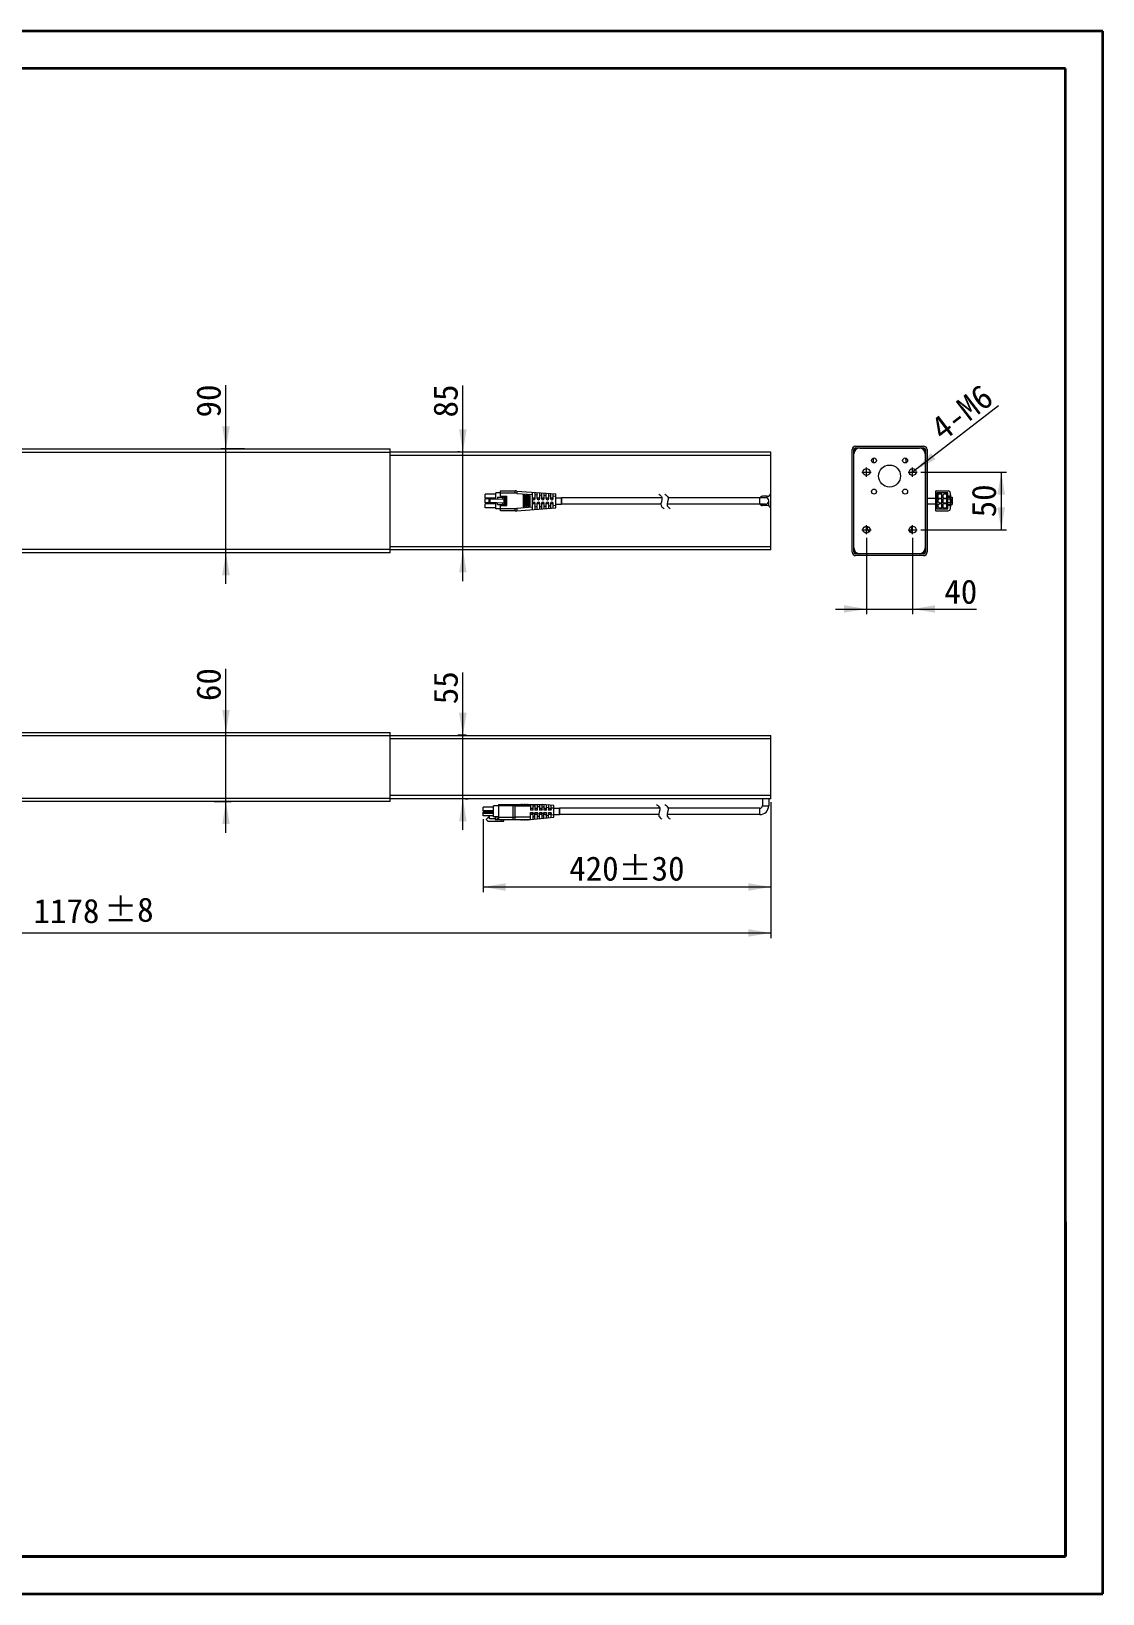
# Model space of a CAD drawing. Header units: millimetres. Extents: x 0 to 1916, y 0 to 1355.
# Drawn here: x 988 to 1916, y 0 to 1355 of the extents above; entities that cross this region are included whole.
import ezdxf

# ---------------------------------------------------------------- set-up
doc = ezdxf.new("R2010")
doc.units = ezdxf.units.MM
doc.linetypes.add('EB_DASHDOT', pattern=[39, 30, -3, 3, -3])
for name, color, linetype, lineweight in [('0002_1_1_DXF_CONTINUOUS_LINE', 7, 'Continuous', 18), ('3A_1_1_DXF_CONTINUOUS_LINE', 7, 'Continuous', 18), ('CAXA0', 7, 'Continuous', 70), ('CAXA3', 7, 'Continuous', 18), ('D7-SOLIDER-BDXF_CONTINUOUS_LINE', 7, 'Continuous', 18), ('HK-1_1_1_DXF_CONTINUOUS_LINE', 7, 'Continuous', 18), ('PRT0002_1_1_DXF_CONTINUOUS_LINE', 7, 'Continuous', 18), ('PRT0003_1_1_DXF_CONTINUOUS_LINE', 7, 'Continuous', 18), ('PRTDINBAN_1_DXF_CONTINUOUS_LINE', 7, 'Continuous', 18), ('PRTDINBAN__1DXF_CONTINUOUS_LINE', 7, 'Continuous', 18), ('XIANLUBAN080DXF_CONTINUOUS_LINE', 7, 'Continuous', 18), ('ZHICHA_1_1_DXF_CONTINUOUS_LINE', 7, 'Continuous', 18), ('中心线层', 1, 'EB_DASHDOT', 0), ('尺寸线层', 3, 'Continuous', 18), ('輪廓線', 7, 'Continuous', 20)]:
    doc.layers.add(name, color=color, linetype=linetype, lineweight=lineweight)
doc.styles.add('CHINA', font='')
doc.styles.get('CHINA').set_extended_font_data('宋体')
doc.dimstyles.new('ISO-25', dxfattribs={"dimscale": 1.5, "dimtxt": 14, "dimasz": 13, "dimexe": 3, "dimexo": 2, "dimgap": 3, "dimtad": 1, "dimdec": 1, "dimdsep": 46, "dimtxsty": 'CHINA', "dimcen": 2.5, "dimdle": 26, "dimclrd": 3, "dimclre": 3, "dimclrt": 3, "dimadec": 0, "dimazin": 0, "dimtfac": 1, "dimtmove": 0, "dimatfit": 3, "dimfxl": 0, "dimarcsym": 0})

# ---------------------------------------------------------------- blocks, each defined once
blk = doc.blocks.new('*X4')
at = {"layer": '尺寸线层', "linetype": 'Continuous'}
for points in [[(1379.2, 612.9), (1398.7, 616.1), (1398.7, 609.6)], [(1628.5, 612.9), (1609, 616.1), (1609, 609.6)]]:
    blk.add_hatch(color=3, dxfattribs=at).paths.add_polyline_path(points, flags=0)
at = {"layer": '尺寸线层', "color": 3, "linetype": 'Continuous'}
for p, q in [((1628.5, 686.4), (1628.5, 608.4)), ((1379.2, 671.6), (1379.2, 608.4)), ((1379.2, 612.9), (1628.5, 612.9))]:
    blk.add_line(p, q, dxfattribs=at)
at = {"layer": '尺寸线层', "color": 3, "insert": (1503.8, 628.7), "char_height": 21, "width": 205.073, "attachment_point": 5, "style": 'CHINA'}
blk.add_mtext('420%%P30', dxfattribs=at)
blk = doc.blocks.new('*X6')
at = {"layer": '尺寸线层', "color": 3, "char_height": 21, "attachment_point": 1, "style": 'CHINA'}
for s, insert, width in [('1178', (989.5, 602.6), 399.821), ('%%P8', (1050.8, 603.7), 180.201)]:
    blk.add_mtext(s, dxfattribs=dict(at, insert=insert, width=width))
blk = doc.blocks.new('*X5')
at = {"layer": '尺寸线层', "linetype": 'Continuous'}
for points in [[(450.5, 573), (470, 576.3), (470, 569.8)], [(1628.5, 573), (1609, 576.3), (1609, 569.8)]]:
    blk.add_hatch(color=3, dxfattribs=at).paths.add_polyline_path(points, flags=0)
at = {"layer": '尺寸线层', "color": 3, "linetype": 'Continuous'}
for p, q in [((450.5, 681.4), (450.5, 568.5)), ((1628.5, 686.4), (1628.5, 568.5)), ((450.5, 573), (1628.5, 573))]:
    blk.add_line(p, q, dxfattribs=at)
at = {"layer": '尺寸线层', "color": 3}
blk.add_blockref('*X6', (0, 0), dxfattribs=at)
blk = doc.blocks.new('*X9')
at = {"layer": '尺寸线层', "linetype": 'Continuous'}
for points in [[(1156.3, 746.9), (1153.1, 766.4), (1159.6, 766.4)], [(1156.3, 686.9), (1153.1, 667.4), (1159.6, 667.4)]]:
    blk.add_hatch(color=3, dxfattribs=at).paths.add_polyline_path(points, flags=0)
at = {"layer": '尺寸线层', "color": 3, "linetype": 'Continuous'}
for p, q in [((1156.3, 659.9), (1156.3, 802)), ((1156.6, 746.9), (1160.8, 746.9)), ((1146, 686.9), (1160.8, 686.9))]:
    blk.add_line(p, q, dxfattribs=at)
at = {"layer": '尺寸线层', "color": 3, "insert": (1141.4, 788.4), "char_height": 21, "width": 54.201, "attachment_point": 5, "rotation": 90, "style": 'CHINA'}
blk.add_mtext('60', dxfattribs=at)
blk = doc.blocks.new('*X10')
at = {"layer": '尺寸线层', "linetype": 'Continuous'}
for points in [[(1361.7, 744.4), (1358.4, 763.9), (1364.9, 763.9)], [(1361.7, 689.4), (1358.4, 669.9), (1364.9, 669.9)]]:
    blk.add_hatch(color=3, dxfattribs=at).paths.add_polyline_path(points, flags=0)
at = {"layer": '尺寸线层', "color": 3, "linetype": 'Continuous'}
for p, q in [((1361.7, 662.4), (1361.7, 798.8)), ((1364.6, 744.4), (1357.2, 744.4)), ((1363.6, 689.4), (1366.2, 689.4))]:
    blk.add_line(p, q, dxfattribs=at)
at = {"layer": '尺寸线层', "color": 3, "insert": (1346.9, 785.6), "char_height": 21, "width": 52.793, "attachment_point": 5, "rotation": 90, "style": 'CHINA'}
blk.add_mtext('55', dxfattribs=at)
blk = doc.blocks.new('*X12')
at = {"layer": '尺寸线层', "linetype": 'Continuous'}
for points in [[(1156.3, 992.7), (1153.1, 1012.2), (1159.6, 1012.2)], [(1156.3, 902.7), (1153.1, 883.2), (1159.6, 883.2)]]:
    blk.add_hatch(color=3, dxfattribs=at).paths.add_polyline_path(points, flags=0)
at = {"layer": '尺寸线层', "color": 3, "linetype": 'Continuous'}
for p, q in [((1156.3, 875.7), (1156.3, 1047.9)), ((1172.3, 992.7), (1151.8, 992.7)), ((1180.5, 902.7), (1151.8, 902.7))]:
    blk.add_line(p, q, dxfattribs=at)
at = {"layer": '尺寸线层', "color": 3, "insert": (1141.4, 1034.3), "char_height": 21, "width": 54.436, "attachment_point": 5, "rotation": 90, "style": 'CHINA'}
blk.add_mtext('90', dxfattribs=at)
blk = doc.blocks.new('*X13')
at = {"layer": '尺寸线层', "linetype": 'Continuous'}
for points in [[(1361.7, 990.2), (1358.4, 1009.7), (1364.9, 1009.7)], [(1361.7, 905.2), (1358.4, 885.7), (1364.9, 885.7)]]:
    blk.add_hatch(color=3, dxfattribs=at).paths.add_polyline_path(points, flags=0)
at = {"layer": '尺寸线层', "color": 3, "linetype": 'Continuous'}
for p, q in [((1361.7, 878.2), (1361.7, 1047.7)), ((1358.8, 990.2), (1357.2, 990.2)), ((1380.9, 905.2), (1357.2, 905.2))]:
    blk.add_line(p, q, dxfattribs=at)
at = {"layer": '尺寸线层', "color": 3, "insert": (1346.8, 1034.3), "char_height": 21, "width": 53.732, "attachment_point": 5, "rotation": 90, "style": 'CHINA'}
blk.add_mtext('85', dxfattribs=at)
blk = doc.blocks.new('*X17')
at = {"layer": '尺寸线层', "linetype": 'Continuous'}
for points in [[(1828.3, 972.7), (1831.5, 953.2), (1825, 953.2)], [(1828.3, 922.7), (1831.5, 942.2), (1825, 942.2)]]:
    blk.add_hatch(color=3, dxfattribs=at).paths.add_polyline_path(points, flags=0)
at = {"layer": '尺寸线层', "color": 3, "linetype": 'Continuous'}
for p, q in [((1758.5, 972.7), (1832.8, 972.7)), ((1828.3, 972.7), (1828.3, 922.7)), ((1758.5, 922.7), (1832.8, 922.7))]:
    blk.add_line(p, q, dxfattribs=at)
at = {"layer": '尺寸线层', "color": 3, "insert": (1813.4, 947.7), "char_height": 21, "width": 53.497, "attachment_point": 5, "rotation": 90, "style": 'CHINA'}
blk.add_mtext('50', dxfattribs=at)
blk = doc.blocks.new('*X18')
at = {"layer": '尺寸线层', "linetype": 'Continuous'}
for points in [[(1711.5, 853.9), (1692, 857.2), (1692, 850.7)], [(1751.5, 853.9), (1771, 857.2), (1771, 850.7)]]:
    blk.add_hatch(color=3, dxfattribs=at).paths.add_polyline_path(points, flags=0)
at = {"layer": '尺寸线层', "color": 3, "linetype": 'Continuous'}
for p, q in [((1711.5, 915.7), (1711.5, 849.4)), ((1751.5, 915.7), (1751.5, 849.4)), ((1684.5, 853.9), (1806.9, 853.9))]:
    blk.add_line(p, q, dxfattribs=at)
at = {"layer": '尺寸线层', "color": 3, "insert": (1793.2, 868.8), "char_height": 21, "width": 54.905, "attachment_point": 5, "style": 'CHINA'}
blk.add_mtext('40', dxfattribs=at)
blk = doc.blocks.new('*X19')
at = {"layer": '尺寸线层', "linetype": 'Continuous'}
blk.add_hatch(color=3, dxfattribs=at).paths.add_polyline_path([(1753.9, 974.5), (1771.3, 983.8), (1767.3, 989)], flags=0)
at = {"layer": '尺寸线层', "color": 3, "linetype": 'Continuous'}
blk.add_line((1826, 1030), (1751.5, 972.7), dxfattribs=at)
at = {"layer": '尺寸线层', "color": 3, "linetype": 'Continuous', "insert": (1794.1, 1024.3), "char_height": 21, "width": 114.972, "attachment_point": 5, "rotation": 37.5864, "style": 'CHINA'}
blk.add_mtext('4-M6', dxfattribs=at)

msp = doc.modelspace()

# ---------------------------------------------------------------- linework, layer by layer
at = {"layer": '0002_1_1_DXF_CONTINUOUS_LINE', "color": 7, "linetype": 'Continuous'}
for p, q in [((1717.23, 983.17), (1717.23, 980.7)), ((1745.73, 980.7), (1745.73, 983.17)), ((1620.46, 950.42), (1620.46, 951.49)), ((1620.46, 943.85), (1620.46, 944.92))]:
    msp.add_line(p, q, dxfattribs=at)
for centre, start, end in [((1722.23, 983.17), 160.93263, 180), ((1740.73, 983.17), 0, 19.06761)]:
    msp.add_arc(centre, 5, start, end, dxfattribs=at)
at = {"layer": '3A_1_1_DXF_CONTINUOUS_LINE', "color": 7, "linetype": 'Continuous'}
for p, q in [((1698.98, 903.17), (1698.98, 992.17)), ((1700.48, 903.17), (1700.48, 992.17)), ((1701.98, 995.17), (1760.98, 995.17)), ((1701.98, 993.67), (1760.98, 993.67)), ((1762.48, 992.17), (1762.48, 903.17)), ((1763.98, 992.17), (1763.98, 903.17)), ((1760.98, 901.67), (1701.98, 901.67)), ((1760.98, 900.17), (1701.98, 900.17))]:
    msp.add_line(p, q, dxfattribs=at)
for centre, radius, start, end in [((1701.98, 992.17), 3, 90, 180), ((1701.98, 992.17), 1.5, 90, 180), ((1760.98, 992.17), 3, 0, 90), ((1760.98, 992.17), 1.5, 0, 90), ((1701.98, 903.17), 3, 180, 270), ((1701.98, 903.17), 1.5, 180, 270), ((1760.98, 903.17), 3, 270, 360), ((1760.98, 903.17), 1.5, 270, 360)]:
    msp.add_arc(centre, radius, start, end, dxfattribs=at)
at = {"layer": 'CAXA0', "linetype": 'Continuous', "lineweight": 35}
for p, q in [((1883.98, 1322.65), (161.3, 1322.65)), ((1883.98, 32.26), (1883.98, 1322.65)), ((1883.98, 322.6), (1883.98, 32.26)), ((32.26, 32.26), (1883.98, 32.26)), ((1883.98, 32.26), (722.62, 32.26))]:
    msp.add_line(p, q, dxfattribs=at)
at = {"layer": 'CAXA3', "linetype": 'Continuous', "lineweight": 35}
for p, q in [((1916.23, 1354.91), (0, 1354.91)), ((1916.23, 0), (1916.23, 1354.91)), ((0, 0), (1916.23, 0))]:
    msp.add_line(p, q, dxfattribs=at)
at = {"layer": 'D7-SOLIDER-BDXF_CONTINUOUS_LINE', "color": 7, "linetype": 'Continuous'}
for p, q in [((1729.48, 993.52), (1729.48, 993.67)), ((1733.48, 993.52), (1733.48, 993.67)), ((1700.63, 970.67), (1700.48, 970.67)), ((1700.63, 966.67), (1700.48, 966.67)), ((1762.33, 970.67), (1762.48, 970.67)), ((1762.33, 966.67), (1762.48, 966.67)), ((1700.63, 928.67), (1700.48, 928.67)), ((1700.63, 924.67), (1700.48, 924.67)), ((1762.33, 928.67), (1762.48, 928.67)), ((1762.33, 924.67), (1762.48, 924.67)), ((1729.48, 901.82), (1729.48, 901.67)), ((1733.48, 901.82), (1733.48, 901.67))]:
    msp.add_line(p, q, dxfattribs=at)
for centre, major_axis, start_param, end_param in [((1731.48, 994.59), (2, 0), 4.1794103, 5.2464623), ((1699.57, 968.67), (0, 2), 4.1794103, 5.2464623), ((1763.4, 968.67), (0, 2), 1.0378177, 2.1048696), ((1699.57, 926.67), (0, 2), 4.1794103, 5.2464623), ((1763.4, 926.67), (0, 2), 1.0378177, 2.1048696), ((1731.48, 900.75), (2, 0), 1.0378177, 2.1048696)]:
    msp.add_ellipse(centre, major_axis=major_axis, ratio=0.5333333, start_param=start_param, end_param=end_param, dxfattribs=at)
at = {"layer": 'HK-1_1_1_DXF_CONTINUOUS_LINE', "color": 7, "linetype": 'Continuous'}
for p, q in [((1700.48, 989.67), (1700.77, 989.67)), ((1704.48, 993.67), (1704.48, 993.38)), ((1710.63, 993.52), (1710.63, 993.67)), ((1712.63, 993.67), (1713.53, 993.52)), ((1749.44, 993.52), (1750.34, 993.67)), ((1752.34, 993.67), (1752.34, 993.52)), ((1758.48, 993.67), (1758.48, 993.38)), ((1762.48, 989.67), (1762.2, 989.67)), ((1700.48, 983.53), (1700.63, 983.53)), ((1700.63, 980.63), (1700.48, 981.53)), ((1762.33, 983.53), (1762.48, 983.53)), ((1762.48, 981.53), (1762.33, 980.63)), ((1700.48, 913.81), (1700.63, 914.71)), ((1700.63, 911.81), (1700.48, 911.81)), ((1762.33, 914.71), (1762.48, 913.81)), ((1762.48, 911.81), (1762.33, 911.81)), ((1700.48, 905.67), (1700.77, 905.67)), ((1704.48, 901.67), (1704.48, 901.95)), ((1710.63, 901.67), (1710.63, 901.82)), ((1713.53, 901.82), (1712.63, 901.67)), ((1750.34, 901.67), (1749.44, 901.82)), ((1752.34, 901.82), (1752.34, 901.67)), ((1758.48, 901.67), (1758.48, 901.95)), ((1762.48, 905.67), (1762.2, 905.67))]:
    msp.add_line(p, q, dxfattribs=at)
for centre, radius, start, end in [((1704.48, 989.67), 4, 90, 180), ((1704.48, 989.67), 3.5, 107.57796, 162.42204), ((1758.48, 989.67), 4, 360, 90), ((1758.48, 989.67), 3.5, 17.57796, 72.42204), ((1704.48, 905.67), 4, 180, 270), ((1704.48, 905.67), 3.5, 197.57796, 252.42204), ((1758.48, 905.67), 4, 270, 0), ((1758.48, 905.67), 3.5, 287.57796, 342.42204)]:
    msp.add_arc(centre, radius, start, end, dxfattribs=at)
at = {"layer": 'PRT0002_1_1_DXF_CONTINUOUS_LINE', "color": 7, "linetype": 'Continuous'}
for p, q in [((953.46, 992.67), (1298.53, 992.67)), ((1298.53, 989.67), (953.46, 989.67)), ((1298.53, 943.06), (1298.53, 992.67)), ((1298.53, 902.67), (1298.53, 944.92)), ((953.46, 905.67), (1298.53, 905.67)), ((1298.53, 902.67), (953.46, 902.67)), ((953.46, 746.86), (1298.53, 746.86)), ((1298.53, 686.86), (1298.53, 746.86)), ((1298.53, 743.86), (953.46, 743.86)), ((953.46, 689.86), (1298.53, 689.86)), ((1298.53, 686.86), (953.46, 686.86))]:
    msp.add_line(p, q, dxfattribs=at)
at = {"layer": 'PRT0003_1_1_DXF_CONTINUOUS_LINE', "color": 7, "linetype": 'Continuous'}
for p, q in [((1298.53, 990.17), (1628.46, 990.17)), ((1628.46, 905.17), (1628.46, 990.17)), ((1628.46, 987.17), (1298.53, 987.17)), ((1625.46, 951.67), (1621.46, 951.67)), ((1625.46, 943.67), (1621.46, 943.67)), ((1298.53, 908.17), (1628.46, 908.17)), ((1628.46, 905.17), (1298.53, 905.17)), ((1298.53, 744.36), (1628.46, 744.36)), ((1628.46, 741.36), (1298.53, 741.36)), ((1628.46, 689.36), (1628.46, 744.36)), ((1298.53, 692.36), (1628.46, 692.36)), ((1628.46, 689.36), (1298.53, 689.36))]:
    msp.add_line(p, q, dxfattribs=at)
for centre, start, end in [((1621.46, 948.67), 90, 144.93236), ((1625.46, 954.67), 270, 0), ((1621.46, 946.67), 216.03027, 270), ((1625.46, 940.67), 0, 90)]:
    msp.add_arc(centre, 3, start, end, dxfattribs=at)
at = {"layer": 'PRTDINBAN_1_DXF_CONTINUOUS_LINE', "color": 7, "linetype": 'Continuous'}
msp.add_line((1625.46, 949.96), (1625.46, 951.67), dxfattribs=at)
at = {"layer": 'PRTDINBAN__1DXF_CONTINUOUS_LINE', "color": 7, "linetype": 'Continuous'}
for p, q in [((1705.63, 993.52), (1757.33, 993.52)), ((1700.63, 906.82), (1700.63, 988.52)), ((1762.33, 988.52), (1762.33, 906.82)), ((1757.33, 901.82), (1705.63, 901.82))]:
    msp.add_line(p, q, dxfattribs=at)
for centre, radius in [((1711.48, 972.67), 3), ((1717.98, 982.71), 2.15), ((1731.48, 969.21), 9.5), ((1744.98, 982.71), 2.15), ((1751.48, 972.67), 3), ((1717.98, 955.71), 2.15), ((1744.98, 955.71), 2.15), ((1711.48, 922.67), 3), ((1751.48, 922.67), 3)]:
    msp.add_circle(centre, radius, dxfattribs=at)
for centre, start, end in [((1705.63, 988.52), 90, 180), ((1757.33, 988.52), 0, 90), ((1705.63, 906.82), 180, 270), ((1757.33, 906.82), 270, 0)]:
    msp.add_arc(centre, 5, start, end, dxfattribs=at)
at = {"layer": 'XIANLUBAN080DXF_CONTINUOUS_LINE', "color": 7, "linetype": 'Continuous'}
for p, q in [((1447.28, 950.42), (1447.28, 944.92)), ((1534.19, 950.42), (1447.28, 950.42)), ((1623.96, 950.42), (1539.51, 950.42)), ((1618.96, 944.92), (1618.96, 950.42)), ((1533.34, 944.92), (1447.28, 944.92)), ((1623.96, 944.92), (1538.66, 944.92)), ((1621.21, 943.69), (1621.21, 944.92)), ((1626.71, 943.39), (1626.71, 947.67)), ((1532.35, 681.11), (1445.43, 681.11)), ((1445.43, 681.1), (1445.43, 675.61)), ((1618.96, 681.11), (1539.52, 681.11)), ((1618.96, 675.61), (1618.96, 681.11)), ((1621.21, 689.36), (1621.21, 683.36)), ((1621.21, 683.36), (1626.71, 683.36)), ((1626.71, 689.36), (1626.71, 683.36)), ((1531.46, 675.61), (1445.43, 675.61)), ((1618.96, 675.61), (1538.63, 675.61))]:
    msp.add_line(p, q, dxfattribs=at)
for centre, radius, start, end in [((1623.96, 947.67), 2.75, 270, 90), ((1731.48, 927.17), 19.5, 184.5917, 200.77813), ((1731.48, 927.17), 19.5, 339.23134, 355.40818), ((1618.96, 683.36), 7.75, 270, 360), ((1618.96, 683.36), 2.25, 270, 360)]:
    msp.add_arc(centre, radius, start, end, dxfattribs=at)
at = {"layer": 'ZHICHA_1_1_DXF_CONTINUOUS_LINE', "color": 7, "linetype": 'Continuous'}
for p, q in [((1381.08, 950.17), (1381.08, 953.57)), ((1390.08, 953.57), (1381.08, 953.57)), ((1390.08, 950.17), (1381.08, 950.17)), ((1381.08, 945.97), (1381.08, 949.37)), ((1390.08, 949.37), (1381.08, 949.37)), ((1384.08, 949.17), (1397.33, 949.56)), ((1384.08, 949.17), (1384.08, 946.17)), ((1385.13, 949.2), (1385.13, 946.14)), ((1390.08, 949.35), (1390.08, 954.57)), ((1394.28, 954.57), (1390.08, 954.57)), ((1391.58, 950.77), (1391.58, 949.39)), ((1391.58, 950.77), (1398.98, 950.77)), ((1394.28, 951.67), (1394.28, 956.27)), ((1394.28, 956.27), (1407.05, 956.27)), ((1407.05, 954.27), (1394.28, 954.27)), ((1394.28, 951.67), (1399.78, 951.67)), ((1395.98, 950.77), (1395.98, 949.52)), ((1397.33, 945.77), (1397.33, 949.56)), ((1397.48, 950.77), (1397.48, 944.57)), ((1398.98, 944.57), (1398.98, 950.77)), ((1399.78, 943.67), (1399.78, 951.67)), ((1407.05, 954.27), (1407.05, 956.27)), ((1408.5, 956.22), (1408.36, 954.22)), ((1408.36, 954.22), (1421.98, 953.23)), ((1408.5, 956.22), (1442.28, 953.77)), ((1413.78, 952.83), (1413.78, 942.51)), ((1413.78, 952.83), (1414.38, 952.79)), ((1414.38, 942.55), (1414.38, 952.79)), ((1415.18, 952.73), (1415.18, 942.61)), ((1415.18, 952.73), (1415.78, 952.69)), ((1415.78, 942.65), (1415.78, 952.69)), ((1416.58, 952.63), (1416.58, 942.71)), ((1416.58, 952.63), (1417.18, 952.58)), ((1417.18, 942.75), (1417.18, 952.58)), ((1417.98, 952.53), (1417.98, 942.81)), ((1417.98, 952.53), (1418.58, 952.48)), ((1418.58, 942.86), (1418.58, 952.48)), ((1419.38, 952.42), (1419.38, 942.91)), ((1419.38, 952.42), (1419.98, 952.38)), ((1419.98, 942.96), (1419.98, 952.38)), ((1421.98, 940.1), (1421.98, 955.24)), ((1421.98, 950.23), (1424.38, 950.23)), ((1424.38, 949.92), (1424.38, 955.07)), ((1424.38, 953.07), (1425.88, 952.97)), ((1425.88, 954.96), (1425.88, 949.92)), ((1425.88, 950.23), (1428.28, 950.23)), ((1428.28, 949.92), (1428.28, 954.78)), ((1428.28, 952.79), (1429.78, 952.68)), ((1429.78, 954.67), (1429.78, 949.92)), ((1429.78, 950.23), (1432.18, 950.23)), ((1432.18, 949.92), (1432.18, 954.5)), ((1432.18, 952.51), (1433.68, 952.4)), ((1433.68, 954.39), (1433.68, 949.92)), ((1433.68, 950.23), (1436.08, 950.23)), ((1436.08, 949.92), (1436.08, 954.22)), ((1436.08, 952.23), (1437.58, 952.12)), ((1437.58, 954.11), (1437.58, 949.92)), ((1437.58, 950.23), (1439.98, 950.23)), ((1439.98, 949.92), (1439.98, 953.94)), ((1439.98, 951.94), (1442.28, 951.78)), ((1442.28, 941.57), (1442.28, 953.77)), ((1442.28, 950.42), (1447.28, 950.42)), ((1447.28, 944.92), (1447.28, 950.42)), ((1763.98, 950.17), (1771.2, 950.17)), ((1771.2, 956), (1771.2, 939.34)), ((1772.2, 956.27), (1782.2, 956.27)), ((1781.95, 954.57), (1772.45, 954.57)), ((1772.45, 954.57), (1772.45, 940.77)), ((1776.8, 953.57), (1773.4, 953.57)), ((1773.4, 953.57), (1773.4, 950.17)), ((1773.4, 950.17), (1776.8, 950.17)), ((1773.4, 948.37), (1774.4, 949.37)), ((1776.8, 949.37), (1774.4, 949.37)), ((1776.8, 950.17), (1776.8, 953.57)), ((1776.8, 945.97), (1776.8, 949.37)), ((1777.6, 952.57), (1778.6, 953.57)), ((1777.6, 952.57), (1777.6, 951.17)), ((1778.6, 950.17), (1777.6, 951.17)), ((1781, 949.37), (1777.6, 949.37)), ((1777.6, 949.37), (1777.6, 945.97)), ((1781, 953.57), (1778.6, 953.57)), ((1778.6, 950.17), (1781, 950.17)), ((1781, 950.17), (1781, 953.57)), ((1781, 945.97), (1781, 949.37)), ((1781.95, 940.77), (1781.95, 954.57)), ((1784.2, 951.67), (1781.95, 951.67)), ((1781.95, 950.77), (1785.7, 950.77)), ((1783.5, 949.25), (1781.95, 949.25)), ((1783.95, 949.17), (1781.95, 949.23)), ((1784.2, 949.39), (1783.5, 949.39)), ((1783.5, 949.39), (1783.5, 949.25)), ((1784.5, 949.17), (1783.95, 949.17)), ((1783.95, 949.17), (1783.95, 946.17)), ((1784.2, 949.39), (1784.2, 954.27)), ((1784.2, 952.83), (1784.4, 952.83)), ((1784.2, 949.52), (1785.55, 949.56)), ((1784.4, 952.83), (1784.4, 950.77)), ((1785.55, 949.2), (1784.5, 949.17)), ((1784.5, 949.17), (1784.5, 946.17)), ((1785.55, 945.77), (1785.55, 949.56)), ((1785.7, 950.77), (1785.7, 944.57)), ((1390.08, 945.97), (1381.08, 945.97)), ((1381.08, 941.77), (1381.08, 945.17)), ((1390.08, 945.17), (1381.08, 945.17)), ((1390.08, 941.77), (1381.08, 941.77)), ((1397.33, 945.77), (1384.08, 946.17)), ((1390.08, 940.77), (1390.08, 945.99)), ((1394.28, 940.77), (1390.08, 940.77)), ((1391.58, 944.57), (1391.58, 945.94)), ((1391.58, 944.57), (1398.98, 944.57)), ((1394.28, 939.07), (1394.28, 943.67)), ((1394.28, 943.67), (1399.78, 943.67)), ((1394.28, 941.07), (1407.05, 941.07)), ((1407.05, 939.07), (1394.28, 939.07)), ((1395.98, 945.81), (1395.98, 944.57)), ((1407.05, 939.07), (1407.05, 941.07)), ((1421.98, 942.1), (1408.36, 941.12)), ((1408.36, 941.12), (1408.5, 939.12)), ((1408.5, 939.12), (1442.28, 941.57)), ((1414.38, 942.55), (1413.78, 942.51)), ((1415.78, 942.65), (1415.18, 942.61)), ((1417.18, 942.75), (1416.58, 942.71)), ((1418.58, 942.86), (1417.98, 942.81)), ((1419.98, 942.96), (1419.38, 942.91)), ((1424.38, 945.11), (1421.98, 945.11)), ((1424.38, 940.27), (1424.38, 945.42)), ((1425.88, 942.37), (1424.38, 942.26)), ((1425.88, 945.42), (1425.88, 940.38)), ((1428.28, 945.11), (1425.88, 945.11)), ((1428.28, 940.55), (1428.28, 945.42)), ((1429.78, 942.65), (1428.28, 942.55)), ((1429.78, 945.42), (1429.78, 940.66)), ((1432.18, 945.11), (1429.78, 945.11)), ((1432.18, 940.84), (1432.18, 945.42)), ((1433.68, 942.94), (1432.18, 942.83)), ((1433.68, 945.42), (1433.68, 940.95)), ((1436.08, 945.11), (1433.68, 945.11)), ((1436.08, 941.12), (1436.08, 945.42)), ((1437.58, 943.22), (1436.08, 943.11)), ((1437.58, 945.42), (1437.58, 941.23)), ((1439.98, 945.11), (1437.58, 945.11)), ((1439.98, 941.4), (1439.98, 945.42)), ((1442.28, 943.56), (1439.98, 943.39)), ((1442.28, 944.92), (1447.28, 944.92)), ((1763.98, 945.17), (1771.2, 945.17)), ((1772.2, 939.07), (1782.2, 939.07)), ((1772.45, 940.77), (1781.95, 940.77)), ((1773.4, 948.37), (1773.4, 946.97)), ((1774.4, 945.97), (1773.4, 946.97)), ((1773.4, 944.17), (1774.4, 945.17)), ((1773.4, 944.17), (1773.4, 942.77)), ((1774.4, 941.77), (1773.4, 942.77)), ((1774.4, 945.97), (1776.8, 945.97)), ((1776.8, 945.17), (1774.4, 945.17)), ((1774.4, 941.77), (1776.8, 941.77)), ((1776.8, 941.77), (1776.8, 945.17)), ((1777.6, 945.97), (1781, 945.97)), ((1781, 945.17), (1777.6, 945.17)), ((1777.6, 945.17), (1777.6, 941.77)), ((1777.6, 941.77), (1781, 941.77)), ((1781, 941.77), (1781, 945.17)), ((1783.95, 946.17), (1781.95, 946.11)), ((1783.5, 946.09), (1781.95, 946.09)), ((1781.95, 944.57), (1785.7, 944.57)), ((1784.2, 943.67), (1781.95, 943.67)), ((1783.5, 946.09), (1783.5, 945.94)), ((1784.2, 945.94), (1783.5, 945.94)), ((1783.95, 946.17), (1784.5, 946.17)), ((1784.2, 941.07), (1784.2, 945.94)), ((1785.55, 945.77), (1784.2, 945.81)), ((1784.2, 942.51), (1784.4, 942.51)), ((1784.4, 944.57), (1784.4, 942.51)), ((1785.55, 946.14), (1784.5, 946.17)), ((1379.23, 678.76), (1379.23, 682.16)), ((1388.23, 682.16), (1379.23, 682.16)), ((1388.23, 678.76), (1379.23, 678.76)), ((1379.23, 674.56), (1379.23, 677.96)), ((1379.23, 677.96), (1388.23, 677.96)), ((1388.23, 673.61), (1388.23, 683.11)), ((1392.43, 683.11), (1388.23, 683.11)), ((1392.43, 684.36), (1392.43, 671.36)), ((1392.43, 684.36), (1430.33, 684.36)), ((1406.65, 683.36), (1392.43, 683.36)), ((1405.21, 671.36), (1405.21, 684.36)), ((1406.65, 683.36), (1406.65, 673.36)), ((1406.65, 683.36), (1420.13, 683.36)), ((1411.93, 684.36), (1411.93, 684.56)), ((1411.93, 684.56), (1412.53, 684.56)), ((1412.53, 684.36), (1412.53, 684.56)), ((1413.33, 684.36), (1413.33, 684.56)), ((1413.33, 684.56), (1413.93, 684.56)), ((1413.93, 684.36), (1413.93, 684.56)), ((1414.73, 684.36), (1414.73, 684.56)), ((1414.73, 684.56), (1415.33, 684.56)), ((1415.33, 684.36), (1415.33, 684.56)), ((1416.13, 684.36), (1416.13, 684.56)), ((1416.13, 684.56), (1416.73, 684.56)), ((1416.73, 684.36), (1416.73, 684.56)), ((1417.53, 684.36), (1417.53, 684.56)), ((1417.53, 684.56), (1418.13, 684.56)), ((1418.13, 684.36), (1418.13, 684.56)), ((1420.13, 684.36), (1420.13, 679.36)), ((1422.53, 679.36), (1420.13, 679.36)), ((1422.53, 679.36), (1422.53, 684.36)), ((1422.53, 683.13), (1424.03, 682.99)), ((1424.03, 684.36), (1424.03, 679.36)), ((1426.43, 679.36), (1424.03, 679.36)), ((1426.43, 679.36), (1426.43, 684.36)), ((1426.43, 682.75), (1427.93, 682.61)), ((1427.93, 684.36), (1427.93, 679.36)), ((1430.33, 679.36), (1427.93, 679.36)), ((1430.33, 679.36), (1430.33, 684.36)), ((1430.33, 682.38), (1431.83, 682.24)), ((1440.43, 683.41), (1430.54, 684.36)), ((1431.83, 684.23), (1431.83, 679.36)), ((1434.23, 679.36), (1431.83, 679.36)), ((1434.23, 679.36), (1434.23, 684)), ((1434.23, 682.01), (1435.73, 681.86)), ((1435.73, 683.86), (1435.73, 679.36)), ((1438.13, 679.36), (1435.73, 679.36)), ((1438.13, 679.36), (1438.13, 683.63)), ((1438.13, 681.63), (1440.43, 681.41)), ((1440.43, 673.31), (1440.43, 683.41)), ((1440.43, 681.11), (1445.43, 681.11)), ((1445.43, 675.61), (1445.43, 681.1)), ((1379.23, 676.96), (1388.23, 676.96)), ((1388.23, 674.56), (1379.23, 674.56)), ((1382.23, 671.61), (1384.23, 673.61)), ((1382.23, 671.06), (1382.23, 671.61)), ((1383.28, 670.01), (1382.23, 671.06)), ((1383.28, 670.01), (1395.48, 670.01)), ((1384.83, 673.61), (1384.23, 673.61)), ((1384.83, 672.06), (1384.83, 673.61)), ((1389.73, 672.06), (1384.83, 672.06)), ((1392.43, 673.61), (1388.23, 673.61)), ((1389.73, 673.61), (1389.73, 671.36)), ((1389.73, 671.36), (1420.13, 671.36)), ((1391.23, 672.83), (1391.23, 672.84)), ((1392.43, 672.06), (1392, 672.06)), ((1392.43, 673.36), (1406.65, 673.36)), ((1395.63, 669.86), (1394.13, 671.36)), ((1395.63, 669.86), (1397.13, 669.86)), ((1397.13, 669.86), (1397.13, 671.36)), ((1420.13, 673.35), (1406.65, 673.36)), ((1411.93, 671.36), (1411.93, 671.16)), ((1411.93, 671.16), (1412.53, 671.16)), ((1412.53, 671.36), (1412.53, 671.16)), ((1413.33, 671.36), (1413.33, 671.16)), ((1413.33, 671.16), (1413.93, 671.16)), ((1413.93, 671.36), (1413.93, 671.16)), ((1414.73, 671.36), (1414.73, 671.16)), ((1414.73, 671.16), (1415.33, 671.16)), ((1415.33, 671.36), (1415.33, 671.16)), ((1416.13, 671.36), (1416.13, 671.16)), ((1416.13, 671.16), (1416.73, 671.16)), ((1416.73, 671.36), (1416.73, 671.16)), ((1417.53, 671.36), (1417.53, 671.16)), ((1417.53, 671.16), (1418.13, 671.16)), ((1418.13, 671.36), (1418.13, 671.16)), ((1420.13, 671.36), (1420.13, 677.36)), ((1420.13, 677.36), (1422.53, 677.36)), ((1420.13, 671.36), (1440.43, 673.31)), ((1422.53, 671.59), (1422.53, 677.36)), ((1424.03, 673.73), (1422.53, 673.58)), ((1424.03, 671.73), (1424.03, 677.36)), ((1424.03, 677.36), (1426.43, 677.36)), ((1426.43, 671.96), (1426.43, 677.36)), ((1427.93, 674.1), (1426.43, 673.96)), ((1427.93, 672.1), (1427.93, 677.36)), ((1427.93, 677.36), (1430.33, 677.36)), ((1430.33, 672.34), (1430.33, 677.36)), ((1431.83, 674.47), (1430.33, 674.33)), ((1431.83, 672.48), (1431.83, 677.36)), ((1431.83, 677.36), (1434.23, 677.36)), ((1434.23, 672.71), (1434.23, 677.36)), ((1435.73, 674.85), (1434.23, 674.71)), ((1435.73, 672.85), (1435.73, 677.36)), ((1435.73, 677.36), (1438.13, 677.36)), ((1438.13, 673.08), (1438.13, 677.36)), ((1440.43, 675.3), (1438.13, 675.08)), ((1440.43, 675.61), (1445.43, 675.61))]:
    msp.add_line(p, q, dxfattribs=at)
for centre, radius, start, end in [((1407.05, 936.27), 20, 85.85538, 90), ((1407.05, 936.27), 18, 85.85538, 90), ((1423.18, 949.92), 1.2, 180, 360), ((1427.08, 949.92), 1.2, 180, 360), ((1430.98, 949.92), 1.2, 180, 360), ((1434.88, 949.92), 1.2, 180, 360), ((1438.78, 949.92), 1.2, 180, 360), ((1772.2, 954.27), 2, 90, 120.03958), ((1782.2, 954.27), 2, 0, 90), ((1407.05, 959.07), 18, 270, 274.14462), ((1407.05, 959.07), 20, 270, 274.14462), ((1423.18, 945.42), 1.2, 360, 180), ((1427.08, 945.42), 1.2, 0, 180), ((1430.98, 945.42), 1.2, 360, 180), ((1434.88, 945.42), 1.2, 0, 180), ((1438.78, 945.42), 1.2, 0, 180), ((1772.2, 941.07), 2, 239.96042, 270), ((1782.2, 941.07), 2, 270, 0), ((1392, 672.84), 0.77, 90, 180), ((1392, 672.83), 0.77, 180, 270)]:
    msp.add_arc(centre, radius, start, end, dxfattribs=at)
for points, knots in [([(1406.63, 684.36), (1406.64, 684.28), (1406.65, 683.94), (1406.65, 683.61), (1406.65, 683.36)], [0, 0, 0, 0, 0.234974, 1.0013827, 1.0013827, 1.0013827, 1.0013827]), ([(1422.53, 679.94), (1422.53, 680.01), (1422.53, 680.15), (1422.49, 680.35), (1422.4, 680.53), (1422.27, 680.67), (1422.08, 680.78), (1421.85, 680.85), (1421.6, 680.89), (1421.33, 680.9), (1421.06, 680.89), (1420.81, 680.85), (1420.58, 680.78), (1420.4, 680.67), (1420.26, 680.53), (1420.18, 680.35), (1420.14, 680.15), (1420.13, 680.01), (1420.13, 679.94)], [0, 0, 0, 0, 0.2177947, 0.4195774, 0.6102315, 0.802193, 1.0114022, 1.2470694, 1.507019, 1.7808777, 2.0547363, 2.3146857, 2.5503527, 2.7595618, 2.9515231, 3.1421768, 3.3439595, 3.5617544, 3.5617544, 3.5617544, 3.5617544]), ([(1426.43, 679.94), (1426.43, 680.01), (1426.43, 680.15), (1426.39, 680.35), (1426.3, 680.53), (1426.17, 680.67), (1425.98, 680.78), (1425.75, 680.85), (1425.5, 680.89), (1425.23, 680.9), (1424.96, 680.89), (1424.71, 680.85), (1424.48, 680.78), (1424.3, 680.67), (1424.16, 680.53), (1424.08, 680.35), (1424.04, 680.15), (1424.03, 680.01), (1424.03, 679.94)], [0, 0, 0, 0, 0.2177947, 0.4195774, 0.6102315, 0.802193, 1.0114022, 1.2470694, 1.507019, 1.7808777, 2.0547363, 2.3146857, 2.5503527, 2.7595618, 2.9515231, 3.1421768, 3.3439595, 3.5617544, 3.5617544, 3.5617544, 3.5617544]), ([(1429.13, 680.9), (1429.04, 680.9), (1428.86, 680.89), (1428.61, 680.85), (1428.38, 680.78), (1428.2, 680.67), (1428.06, 680.53), (1427.98, 680.35), (1427.94, 680.15), (1427.93, 680.01), (1427.93, 679.94)], [0, 0, 0, 0, 0.2738634, 0.5338095, 0.7694759, 0.9786848, 1.1706459, 1.3612998, 1.5630827, 1.7808783, 1.7808783, 1.7808783, 1.7808783]), ([(1429.13, 680.9), (1429.22, 680.9), (1429.4, 680.89), (1429.65, 680.85), (1429.88, 680.78), (1430.07, 680.67), (1430.2, 680.53), (1430.29, 680.35), (1430.33, 680.15), (1430.33, 680.01), (1430.33, 679.94)], [0, 0, 0, 0, 0.2738611, 0.5338078, 0.7694746, 0.9786837, 1.1706448, 1.3612989, 1.5630819, 1.7808777, 1.7808777, 1.7808777, 1.7808777]), ([(1433.03, 680.9), (1432.94, 680.9), (1432.76, 680.89), (1432.51, 680.85), (1432.28, 680.78), (1432.1, 680.67), (1431.96, 680.53), (1431.88, 680.35), (1431.84, 680.15), (1431.83, 680.01), (1431.83, 679.94)], [0, 0, 0, 0, 0.2739652, 0.5339858, 0.7696506, 0.9789643, 1.1709588, 1.3614754, 1.5632211, 1.7808451, 1.7808451, 1.7808451, 1.7808451]), ([(1433.03, 680.9), (1433.12, 680.9), (1433.3, 680.89), (1433.55, 680.85), (1433.78, 680.78), (1433.97, 680.67), (1434.1, 680.53), (1434.19, 680.35), (1434.23, 680.15), (1434.23, 680.01), (1434.23, 679.94)], [0, 0, 0, 0, 0.2738708, 0.5338146, 0.769479, 0.9786861, 1.1706458, 1.3612988, 1.5630806, 1.7808751, 1.7808751, 1.7808751, 1.7808751]), ([(1436.93, 680.9), (1436.84, 680.9), (1436.66, 680.89), (1436.41, 680.85), (1436.18, 680.78), (1436, 680.67), (1435.86, 680.53), (1435.78, 680.35), (1435.74, 680.15), (1435.73, 680.01), (1435.73, 679.94)], [0, 0, 0, 0, 0.2738634, 0.5338095, 0.7694759, 0.9786848, 1.1706459, 1.3612998, 1.5630827, 1.7808783, 1.7808783, 1.7808783, 1.7808783]), ([(1436.93, 680.9), (1437.02, 680.9), (1437.2, 680.89), (1437.45, 680.85), (1437.68, 680.78), (1437.87, 680.67), (1438, 680.53), (1438.09, 680.35), (1438.13, 680.15), (1438.13, 680.01), (1438.13, 679.94)], [0, 0, 0, 0, 0.2738611, 0.5338078, 0.7694746, 0.9786837, 1.1706448, 1.3612989, 1.5630819, 1.7808777, 1.7808777, 1.7808777, 1.7808777]), ([(1406.65, 673.36), (1406.65, 673.22), (1406.65, 672.97), (1406.64, 672.6), (1406.63, 672.26), (1406.61, 671.96), (1406.59, 671.71), (1406.57, 671.55), (1406.55, 671.45), (1406.54, 671.4), (1406.53, 671.37), (1406.51, 671.36), (1406.51, 671.36)], [0, 0, 0, 0, 0.3902683, 0.7657013, 1.1117828, 1.415459, 1.6651824, 1.8517025, 1.9191556, 1.9687911, 2.0008093, 2.0179301, 2.0179301, 2.0179301, 2.0179301]), ([(1422.53, 676.77), (1422.53, 676.7), (1422.53, 676.56), (1422.49, 676.36), (1422.4, 676.18), (1422.27, 676.04), (1422.08, 675.93), (1421.85, 675.86), (1421.6, 675.82), (1421.33, 675.81), (1421.06, 675.82), (1420.81, 675.86), (1420.58, 675.93), (1420.4, 676.04), (1420.26, 676.18), (1420.18, 676.36), (1420.14, 676.56), (1420.13, 676.7), (1420.13, 676.77)], [0, 0, 0, 0, 0.2177948, 0.4195774, 0.6102315, 0.8021931, 1.0114024, 1.2470698, 1.5070196, 1.7808783, 2.0547369, 2.3146862, 2.550353, 2.7595621, 2.9515232, 3.1421769, 3.3439595, 3.5617544, 3.5617544, 3.5617544, 3.5617544]), ([(1426.43, 676.77), (1426.43, 676.7), (1426.43, 676.56), (1426.39, 676.36), (1426.3, 676.18), (1426.17, 676.04), (1425.98, 675.93), (1425.75, 675.86), (1425.5, 675.82), (1425.23, 675.81), (1424.96, 675.82), (1424.71, 675.86), (1424.48, 675.93), (1424.3, 676.04), (1424.16, 676.18), (1424.08, 676.36), (1424.04, 676.56), (1424.03, 676.7), (1424.03, 676.77)], [0, 0, 0, 0, 0.2177948, 0.4195774, 0.6102315, 0.8021931, 1.0114024, 1.2470698, 1.5070196, 1.7808783, 2.0547369, 2.3146862, 2.550353, 2.7595621, 2.9515232, 3.1421769, 3.3439595, 3.5617544, 3.5617544, 3.5617544, 3.5617544]), ([(1430.33, 676.77), (1430.33, 676.7), (1430.33, 676.56), (1430.29, 676.36), (1430.2, 676.18), (1430.07, 676.04), (1429.88, 675.93), (1429.65, 675.86), (1429.4, 675.82), (1429.13, 675.81), (1428.86, 675.82), (1428.61, 675.86), (1428.38, 675.93), (1428.2, 676.04), (1428.06, 676.18), (1427.98, 676.36), (1427.94, 676.56), (1427.93, 676.7), (1427.93, 676.77)], [0, 0, 0, 0, 0.2177948, 0.4195774, 0.6102315, 0.8021931, 1.0114024, 1.2470698, 1.5070196, 1.7808783, 2.0547369, 2.3146862, 2.550353, 2.7595621, 2.9515232, 3.1421769, 3.3439595, 3.5617544, 3.5617544, 3.5617544, 3.5617544]), ([(1433.03, 675.81), (1432.94, 675.81), (1432.76, 675.82), (1432.51, 675.86), (1432.28, 675.93), (1432.1, 676.04), (1431.96, 676.18), (1431.88, 676.36), (1431.84, 676.56), (1431.83, 676.7), (1431.83, 676.77)], [0, 0, 0, 0, 0.2738574, 0.5338052, 0.7694728, 0.9786827, 1.1706445, 1.3612991, 1.5630825, 1.7808787, 1.7808787, 1.7808787, 1.7808787]), ([(1433.03, 675.81), (1433.12, 675.81), (1433.3, 675.82), (1433.55, 675.86), (1433.78, 675.93), (1433.97, 676.04), (1434.1, 676.18), (1434.19, 676.36), (1434.23, 676.56), (1434.23, 676.7), (1434.23, 676.77)], [0, 0, 0, 0, 0.2738639, 0.5338099, 0.7694764, 0.9786853, 1.1706465, 1.3613005, 1.5630834, 1.7808791, 1.7808791, 1.7808791, 1.7808791]), ([(1438.13, 676.77), (1438.13, 676.7), (1438.13, 676.56), (1438.09, 676.36), (1438, 676.18), (1437.87, 676.04), (1437.68, 675.93), (1437.45, 675.86), (1437.2, 675.82), (1436.93, 675.81), (1436.66, 675.82), (1436.41, 675.86), (1436.18, 675.93), (1436, 676.04), (1435.86, 676.18), (1435.78, 676.36), (1435.74, 676.56), (1435.73, 676.7), (1435.73, 676.77)], [0, 0, 0, 0, 0.2177948, 0.4195774, 0.6102315, 0.8021931, 1.0114024, 1.2470698, 1.5070196, 1.7808783, 2.0547369, 2.3146862, 2.550353, 2.7595621, 2.9515232, 3.1421769, 3.3439595, 3.5617544, 3.5617544, 3.5617544, 3.5617544])]:
    msp.add_open_spline(points, degree=3, knots=knots, dxfattribs=at)
at = {"layer": '中心线层'}
for p, q in [((1711.48, 968.67), (1711.48, 976.67)), ((1751.48, 968.67), (1751.48, 976.67)), ((1707.48, 972.67), (1715.48, 972.67)), ((1747.48, 972.67), (1755.48, 972.67)), ((1707.48, 922.67), (1715.48, 922.67)), ((1711.48, 918.67), (1711.48, 926.67)), ((1747.48, 922.67), (1755.48, 922.67)), ((1751.48, 918.67), (1751.48, 926.67))]:
    msp.add_line(p, q, dxfattribs=at)
at = {"layer": '輪廓線', "color": 4}
for points in [[(1531.47, 953.51), (1532.57, 952.75), (1535.97, 949.99), (1531.68, 944.15), (1534.99, 941.63), (1535.98, 941.01)], [(1536.79, 953.51), (1537.89, 952.75), (1541.29, 949.99), (1537, 944.15), (1540.31, 941.63), (1541.3, 941.01)], [(1529.6, 684.33), (1530.71, 683.57), (1534.1, 680.81), (1529.82, 674.97), (1533.13, 672.45), (1534.11, 671.83)], [(1536.77, 684.33), (1537.87, 683.57), (1541.27, 680.81), (1536.98, 674.97), (1540.29, 672.45), (1541.27, 671.83)]]:
    msp.add_open_spline(points, degree=3, knots=[0, 0, 0, 0, 4.0398393, 11.1658631, 14.6831523, 14.6831523, 14.6831523, 14.6831523], dxfattribs=at)

# ---------------------------------------------------------------- dimensions: what is measured, and where the dimension line sits
at = {"layer": '尺寸线层', "color": 4}
for base, p1, p2, picture, middle in [((1156.3, 992.67), (1183.52, 902.67), (1175.34, 992.67), '*X12', (1141.42, 1034.28)), ((1361.65, 990.17), (1383.88, 905.17), (1361.8, 990.17), '*X13', (1346.77, 1034.28)), ((1156.3, 746.86), (1143.03, 686.86), (1153.57, 746.86), '*X9', (1141.42, 788.41)), ((1361.65, 744.36), (1360.62, 689.36), (1367.65, 744.36), '*X10', (1346.89, 785.55))]:
    dim = msp.add_linear_dim(base=base, p1=p1, p2=p2, angle=90, dimstyle='ISO-25', override={"dimsah": 1, "dimtfill": 1, "dimtolj": 1, "dimtzin": 8}, dxfattribs=at)
    dim.commit()
    dim.dimension.update_dxf_attribs({"geometry": picture, "text_midpoint": middle, "dimtype": 160})
dim = msp.add_radius_dim(center=(1751.48, 972.67), mpoint=(1753.86, 974.5), text='4-M6', dimstyle='ISO-25', override={"dimpost": 'R<>', "dimsah": 1, "dimtfill": 1, "dimtolj": 1}, dxfattribs=at)
dim.commit()
dim.dimension.update_dxf_attribs({"geometry": '*X19', "text_midpoint": (1803.21, 1012.48)})
dim = msp.add_linear_dim(base=(1828.29, 922.67), p1=(1755.48, 972.67), p2=(1755.48, 922.67), angle=270, dimstyle='ISO-25', override={"dimsah": 1, "dimtfill": 1, "dimtolj": 1, "dimtzin": 8}, dxfattribs=at)
dim.commit()
dim.dimension.update_dxf_attribs({"geometry": '*X17', "text_midpoint": (1813.41, 947.67)})
dim = msp.add_linear_dim(base=(1751.48, 853.93), p1=(1711.48, 918.67), p2=(1751.48, 918.67), dimstyle='ISO-25', override={"dimsah": 1, "dimtfill": 1, "dimtolj": 1, "dimtzin": 8}, dxfattribs=at)
dim.commit()
dim.dimension.update_dxf_attribs({"geometry": '*X18', "text_midpoint": (1793.21, 868.81), "dimtype": 160})
dim = msp.add_linear_dim(base=(1628.46, 573.01), p1=(450.46, 684.36), p2=(1628.46, 689.36), dimstyle='ISO-25', override={"dimsah": 1, "dimtol": 1, "dimtp": 8, "dimtm": 8, "dimtfill": 1, "dimtolj": 1, "dimtzin": 8}, dxfattribs=at)
dim.commit()
dim.dimension.update_dxf_attribs({"geometry": '*X5', "text_midpoint": (1039.46, 591.89)})
dim = msp.add_linear_dim(base=(1628.46, 612.88), p1=(1379.23, 674.56), p2=(1628.46, 689.36), text='420%%P30', dimstyle='ISO-25', override={"dimsah": 1, "dimtfill": 1, "dimtolj": 1, "dimarcsym": 1}, dxfattribs=at)
dim.commit()
dim.dimension.update_dxf_attribs({"geometry": '*X4', "text_midpoint": (1503.85, 628.7)})

doc.saveas('drawing.dxf')
